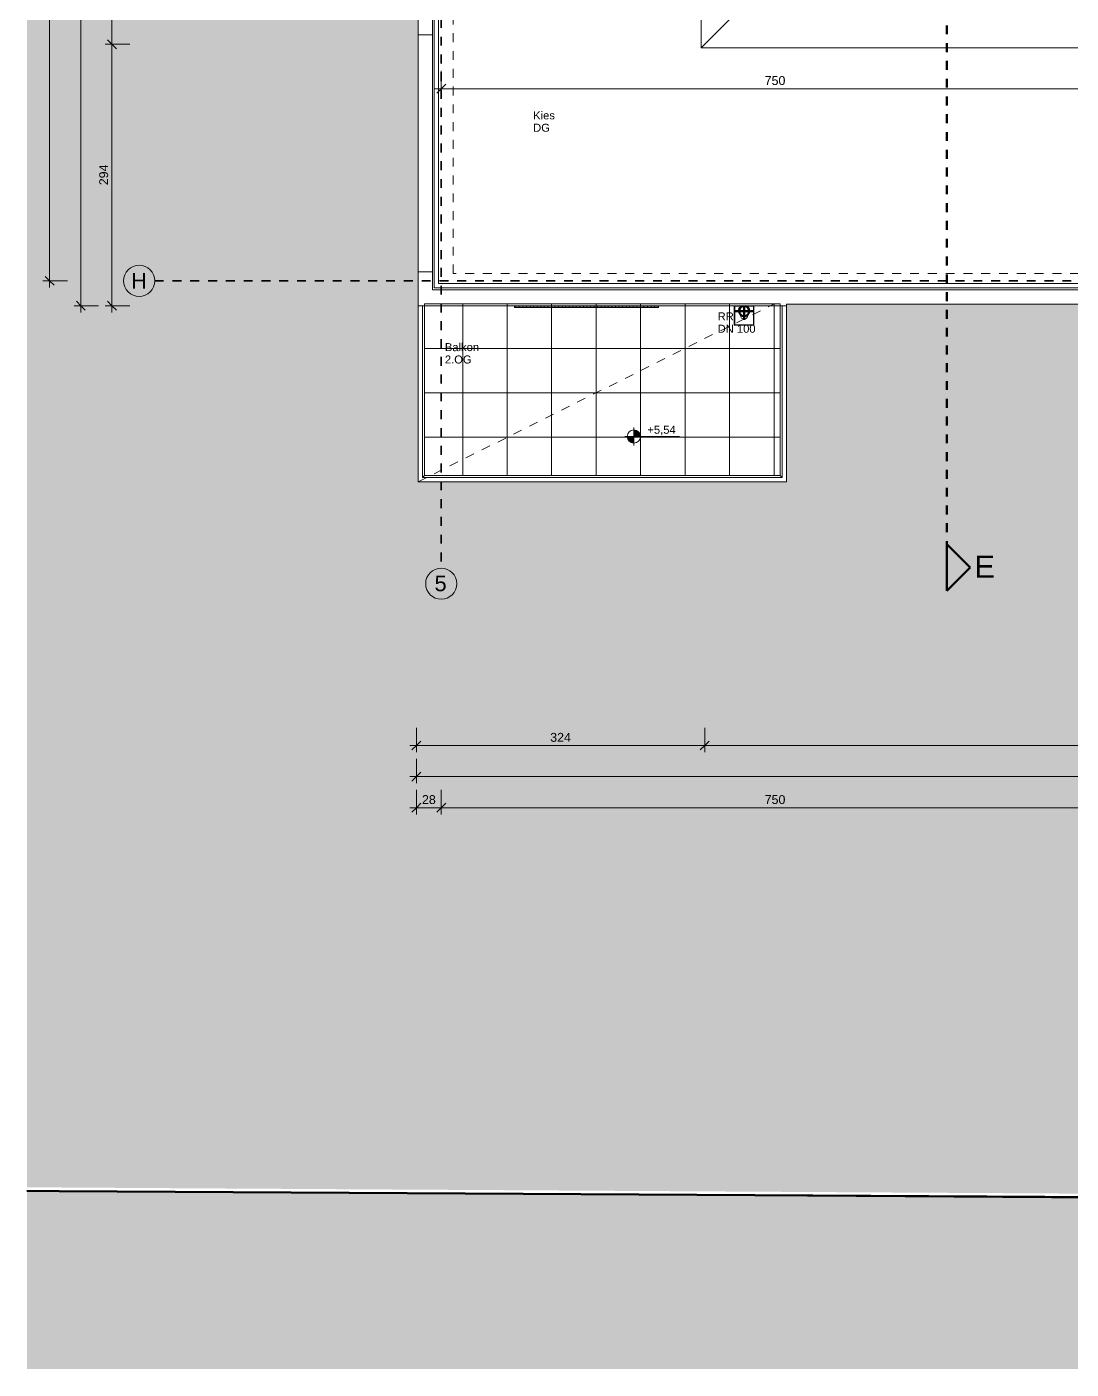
# Model space of a CAD drawing. Header units: metres. Extents: x 3.3 to 48.5, y 58.8 to 100.4.
# Drawn here: x 3.27 to 15, y 58.84 to 73.93 of the extents above; entities that cross this region are included whole.
import ezdxf

# ---------------------------------------------------------------- set-up
doc = ezdxf.new("R2010")
doc.units = ezdxf.units.M
for name, pattern in [('Achse', [0.009, 0.005, -0.002, 0, -0.002]), ('Strich Punkt Mittel', [0.015875, 0.00635, -0.004763, 0, -0.004763]), ('Verdeckt', [0.003, 0.002, -0.001])]:
    doc.linetypes.add(name, pattern=pattern)
for name, color, linetype, lineweight in [('A-DETL-GENF_', 92, 'Continuous', 13), ('A-FLOR-HRAL', 11, 'Continuous', 5), ('A_2D', 7, 'Continuous', 5), ('A_Bemassung-50_', 4, 'Continuous', 9), ('A_Bemassung_', 4, 'Continuous', 9), ('A_Beschriftung_', 7, 'Continuous', 9), ('A_Decken', 8, 'Continuous', 13), ('A_Gelaender', 7, 'Continuous', 13), ('A_Grundstuecksgrenze', 5, 'Continuous', 70), ('A_Raeume', 7, 'Continuous', 13), ('A_Raster_', 1, 'Continuous', 9), ('A_Waende', 7, 'Continuous', 13), ('G-ANNO-DIMS_', 111, 'Continuous', 9), ('G-ANNO-SYMB_', 111, 'Continuous', 9), ('M-EQPM', 50, 'Continuous', 5), ('P-PIPE', 3, 'Continuous', 5), ('P-PIPE-CNTR', 3, 'Continuous', 5), ('Text', 250, 'Continuous', 9)]:
    doc.layers.add(name, color=color, linetype=linetype, lineweight=lineweight)
doc.styles.add('Arial', font='arial.ttf', dxfattribs={"height": 0.175})
doc.styles.add('Arial_1', font='arial.ttf', dxfattribs={"height": 0.09})
doc.styles.add('Arial_3', font='arial.ttf', dxfattribs={"height": 0.1})
doc.styles.add('Arial_6', font='arial.ttf', dxfattribs={"height": 0.25})
doc.dimstyles.new('WGA-Bemaßung', dxfattribs={"dimscale": 0.3048, "dimtxt": 0.102026, "dimasz": 0.328084, "dimexe": 0.246063, "dimexo": 0.0625, "dimgap": 0.04101, "dimtad": 1, "dimdec": 1, "dimlfac": 100, "dimrnd": 0.5, "dimdsep": 46, "dimtxsty": 'Arial_3', "dimblk1": 'OBLIQUE', "dimblk2": 'OBLIQUE', "dimsah": 1, "dimcen": 0.09, "dimdle": 0.246063, "dimazin": 2, "dimtfac": 1, "dimtdec": 4, "dimtix": 1, "dimtmove": 0, "dimatfit": 3, "dimfxl": 0.656168, "dimfxlon": 1, "dimtvp": 1, "dimtolj": 1, "dimtzin": 0, "dimarcsym": 2})

# ---------------------------------------------------------------- blocks, each defined once
blk = doc.blocks.new('Geländer - Geländer-3409867-263_PP_DDS_BT1')
at = {"layer": 'A_Gelaender', "lineweight": 5}
for p, q in [((7.733, 68.888), (7.733, 70.798)), ((11.733, 70.798), (11.733, 68.888)), ((7.713, 68.868), (7.733, 68.888)), ((11.733, 68.888), (7.733, 68.888)), ((11.753, 68.868), (11.733, 68.888))]:
    blk.add_line(p, q, dxfattribs=at)
blk = doc.blocks.new('Typ des oberen Holms - Oberer Geländerholm_Innen_-3409876-263_PP_DDS_BT1')
at = {"layer": 'A_Gelaender', "lineweight": 5}
for p, q in [((7.713, 70.798), (7.713, 68.868)), ((11.753, 68.868), (11.753, 70.798)), ((7.713, 68.868), (11.753, 68.868))]:
    blk.add_line(p, q, dxfattribs=at)
blk = doc.blocks.new('Typ des oberen Holms - Oberer Geländerholm_Innen_-V1-263_PP_DDS_BT1')
at = {"layer": 'A_Gelaender', "lineweight": 5}
for p, q in [((7.713, 70.798), (7.713, 68.868)), ((11.753, 68.868), (11.753, 70.798)), ((7.713, 68.868), (11.753, 68.868))]:
    blk.add_line(p, q, dxfattribs=at)
blk = doc.blocks.new('Typ des oberen Holms - Oberer Geländerholm_Innen_-3410094-263_PP_DDS_BT1')
at = {"layer": 'A_Gelaender', "lineweight": 5}
for p, q in [((7.843, 70.998), (7.843, 87.638)), ((7.893, 87.588), (7.893, 71.048)), ((42.483, 70.998), (7.843, 70.998)), ((7.893, 71.048), (42.433, 71.048))]:
    blk.add_line(p, q, dxfattribs=at)
blk = doc.blocks.new('Typ des oberen Holms - Oberer Geländerholm_Innen_-V4-263_PP_DDS_BT1')
at = {"layer": 'A_Gelaender', "lineweight": 5}
for p, q in [((7.843, 70.998), (7.843, 87.638)), ((7.893, 71.048), (7.893, 87.588)), ((42.483, 70.998), (7.843, 70.998)), ((42.433, 71.048), (7.893, 71.048))]:
    blk.add_line(p, q, dxfattribs=at)
blk = doc.blocks.new('Basiswand _ Attika_BLE_0340_0100 - ___-7444911-263_PP_DDS_BT1')
at = {"layer": 'A_Waende'}
for p, q in [((10.843, 73.698), (11.363, 74.218)), ((39.483, 73.698), (10.843, 73.698))]:
    blk.add_line(p, q, dxfattribs=at)
blk = doc.blocks.new('Basiswand _ Attika_BLE_0340_0100 - ___-7444962-263_PP_DDS_BT1')
at = {"layer": 'A_Waende'}
for p, q in [((10.843, 85.458), (11.363, 84.938)), ((10.843, 73.698), (10.843, 85.458)), ((11.363, 74.218), (11.363, 84.938)), ((11.363, 74.218), (10.843, 73.698))]:
    blk.add_line(p, q, dxfattribs=at)
blk = doc.blocks.new('HLS_Rigol - 20x8cm-V21-263_PP_DDS_BT1')
at = {"layer": 'M-EQPM'}
h = blk.add_hatch(dxfattribs=at)
h.set_pattern_fill('FP_22', color=256, style=0, pattern_type=2)
h.set_pattern_definition([(270, (0, 0.6096), (0.04, 0), [])])
h.paths.add_polyline_path([(0.884, -0.095), (1.62, -0.095), (1.62, -0.08), (0, -0.08), (0, -0.095), (0.707, -0.095)])
for p, q in [((0, -0.095), (0, -0.08)), ((0, -0.095), (1.62, -0.095)), ((0, -0.1), (0, -0.097)), ((0, -0.097), (1.62, -0.097)), ((0, -0.1), (1.62, -0.1)), ((0, -0.1), (1.62, -0.1)), ((1.62, -0.08), (1.62, -0.095)), ((1.62, -0.097), (1.62, -0.1))]:
    blk.add_line(p, q, dxfattribs=at)
blk = doc.blocks.new('HLS_Wasserfangkasten - HLS_Wasserfangkasten-V35-263_PP_DDS_BT1')
at = {"layer": 'M-EQPM'}
for p, q in [((-0.11, 0.11), (-0.11, -0.11)), ((-0.105, -0.105), (-0.105, 0.105)), ((-0.105, 0.105), (0.105, 0.105)), ((0.105, 0.105), (0.105, -0.105)), ((0.11, -0.11), (0.11, 0.11)), ((-0.11, -0.11), (0.11, -0.11)), ((0.105, -0.105), (-0.105, -0.105))]:
    blk.add_line(p, q, dxfattribs=at)
for start, end in [(167.3567, 180), (180, 360), (360, 12.6433)]:
    blk.add_arc((0, 0), 0.04, start, end, dxfattribs=at)
blk = doc.blocks.new('Family - ___-3180367-263_PP_DDS_BT1')
at = {"layer": 'A_Grundstuecksgrenze'}
for p, q in [((3.266, 60.844), (3.628, 60.842)), ((3.628, 60.842), (34.721, 60.655))]:
    blk.add_line(p, q, dxfattribs=at)
blk = doc.blocks.new('Raster - BS_Achse-112124-263_PP_DDS_BT1')
at = {"layer": 'A_Beschriftung_'}
blk.add_circle((0, 0), 0.0035, dxfattribs=at)
blk = doc.blocks.new('Höhenkoten - 018-55641-263_PP_DDS_BT1')
at = {"layer": 'G-ANNO-DIMS_'}
h = blk.add_hatch(color=256, dxfattribs=at)
edge = h.paths.add_edge_path()
edge.add_line((0, 0), (0, -0.0015))
edge.add_arc((0, 0), 0.0015, 180, 270, ccw=False)
edge.add_line((-0.0015, 0), (0, 0))
h = blk.add_hatch(color=256, dxfattribs=at)
edge = h.paths.add_edge_path()
edge.add_line((0, 0), (0, 0.0015))
edge.add_arc((0, 0), 0.0015, 0, 90, ccw=False)
edge.add_line((0.0015, 0), (0, 0))
for p, q in [((-0.002, 0), (0.01024, 0)), ((0, 0), (0, 0.002)), ((0, 0), (0, -0.002))]:
    blk.add_line(p, q, dxfattribs=at)
blk.add_circle((0, 0), 0.0015, dxfattribs=at)
blk = doc.blocks.new('DIMBLOCK1-263_PP_DDS_BT1')
at = {"layer": 'A_Bemassung-50_', "lineweight": 35, "transparency": 16777216}
for p, q in [((3.872, 87.818), (3.822, 87.868)), ((3.872, 87.818), (3.922, 87.768)), ((3.872, 70.798), (3.822, 70.848)), ((3.872, 70.798), (3.922, 70.748))]:
    blk.add_line(p, q, dxfattribs=at)
at = {"layer": 'A_Bemassung-50_', "transparency": 16777216}
for p, q in [((3.872, 70.723), (3.872, 87.893)), ((3.872, 87.818), (3.797, 87.818)), ((3.872, 87.818), (4.072, 87.818)), ((3.872, 70.798), (3.797, 70.798)), ((3.872, 70.798), (4.072, 70.798))]:
    blk.add_line(p, q, dxfattribs=at)
at = {"layer": 'A_Bemassung-50_', "color": 0, "transparency": 16777216, "insert": (3.729, 79.154), "char_height": 0.1, "width": 0.36918, "attachment_point": 1, "rotation": 90, "line_spacing_factor": 0.941778, "style": 'Arial_3'}
blk.add_mtext('1702', dxfattribs=at)
blk = doc.blocks.new('_Oblique')
at = {"color": 0, "linetype": 'ByBlock', "lineweight": -2}
blk.add_line((-0.5, -0.5), (0.5, 0.5), dxfattribs=at)
blk = doc.blocks.new('DIMBLOCK4-263_PP_DDS_BT1')
at = {"layer": 'A_Bemassung-50_', "transparency": 16777216}
for p, q in [((7.643, 65.502), (7.643, 65.702)), ((42.683, 65.502), (42.683, 65.702)), ((7.568, 65.502), (42.758, 65.502)), ((7.643, 65.502), (7.643, 65.427)), ((42.683, 65.502), (42.683, 65.427))]:
    blk.add_line(p, q, dxfattribs=at)
at = {"layer": 'A_Bemassung-50_', "lineweight": 35, "transparency": 16777216}
for p, q in [((7.643, 65.502), (7.693, 65.552)), ((42.683, 65.502), (42.733, 65.552)), ((7.643, 65.502), (7.593, 65.452)), ((42.683, 65.502), (42.633, 65.452))]:
    blk.add_line(p, q, dxfattribs=at)
at = {"layer": 'A_Bemassung-50_', "color": 0, "transparency": 16777216, "insert": (25.009, 65.644), "char_height": 0.1, "width": 0.36918, "attachment_point": 1, "line_spacing_factor": 0.941778, "style": 'Arial_3'}
blk.add_mtext('3504', dxfattribs=at)
blk = doc.blocks.new('DIMBLOCK21-263_PP_DDS_BT1')
at = {"layer": 'A_Bemassung-50_', "transparency": 16777216}
for p, q in [((7.643, 65.852), (7.643, 66.052)), ((10.883, 65.852), (10.883, 66.052)), ((7.568, 65.852), (10.883, 65.852)), ((7.643, 65.852), (7.643, 65.777)), ((10.883, 65.852), (10.883, 65.777))]:
    blk.add_line(p, q, dxfattribs=at)
at = {"layer": 'A_Bemassung-50_', "lineweight": 35, "transparency": 16777216}
for p, q in [((7.643, 65.852), (7.593, 65.802)), ((7.643, 65.852), (7.693, 65.902)), ((10.883, 65.852), (10.833, 65.802)), ((10.883, 65.852), (10.933, 65.902))]:
    blk.add_line(p, q, dxfattribs=at)
at = {"layer": 'A_Bemassung-50_', "color": 0, "transparency": 16777216, "insert": (9.147, 65.994), "char_height": 0.1, "width": 0.27688, "attachment_point": 1, "line_spacing_factor": 0.941778, "style": 'Arial_3'}
blk.add_mtext('324', dxfattribs=at)
blk = doc.blocks.new('DIMBLOCK22-263_PP_DDS_BT1')
at = {"layer": 'A_Bemassung-50_', "transparency": 16777216}
for p, q in [((10.883, 65.852), (10.883, 66.052)), ((39.443, 65.852), (39.443, 66.052)), ((10.883, 65.852), (39.443, 65.852)), ((10.883, 65.852), (10.883, 65.777)), ((39.443, 65.852), (39.443, 65.777))]:
    blk.add_line(p, q, dxfattribs=at)
at = {"layer": 'A_Bemassung-50_', "lineweight": 35, "transparency": 16777216}
for p, q in [((10.883, 65.852), (10.833, 65.802)), ((10.883, 65.852), (10.933, 65.902)), ((39.443, 65.852), (39.393, 65.802)), ((39.443, 65.852), (39.493, 65.902))]:
    blk.add_line(p, q, dxfattribs=at)
at = {"layer": 'A_Bemassung-50_', "color": 0, "transparency": 16777216, "insert": (25.009, 65.994), "char_height": 0.1, "width": 0.36918, "attachment_point": 1, "line_spacing_factor": 0.941778, "style": 'Arial_3'}
blk.add_mtext('2856', dxfattribs=at)
blk = doc.blocks.new('DIMBLOCK24-263_PP_DDS_BT1')
at = {"layer": 'A_Bemassung-50_', "transparency": 16777216}
for p, q in [((7.923, 73.238), (7.923, 73.438)), ((15.423, 73.238), (15.423, 73.438)), ((7.848, 73.238), (15.423, 73.238)), ((7.923, 73.238), (7.923, 73.163)), ((15.423, 73.238), (15.423, 73.163))]:
    blk.add_line(p, q, dxfattribs=at)
at = {"layer": 'A_Bemassung-50_', "lineweight": 35, "transparency": 16777216}
for p, q in [((7.923, 73.238), (7.873, 73.188)), ((7.923, 73.238), (7.973, 73.288)), ((15.423, 73.238), (15.373, 73.188)), ((15.423, 73.238), (15.473, 73.288))]:
    blk.add_line(p, q, dxfattribs=at)
at = {"layer": 'A_Bemassung-50_', "color": 0, "transparency": 16777216, "insert": (11.557, 73.38), "char_height": 0.1, "width": 0.27688, "attachment_point": 1, "line_spacing_factor": 0.941778, "style": 'Arial_3'}
blk.add_mtext('750', dxfattribs=at)
blk = doc.blocks.new('DIMBLOCK30-263_PP_DDS_BT1')
at = {"layer": 'A_Bemassung-50_', "lineweight": 35, "transparency": 16777216}
for p, q in [((4.222, 87.818), (4.172, 87.868)), ((4.222, 87.818), (4.272, 87.768)), ((4.222, 73.738), (4.172, 73.788)), ((4.222, 73.738), (4.272, 73.688))]:
    blk.add_line(p, q, dxfattribs=at)
at = {"layer": 'A_Bemassung-50_', "transparency": 16777216}
for p, q in [((4.222, 87.893), (4.222, 73.738)), ((4.222, 87.818), (4.147, 87.818)), ((4.222, 87.818), (4.422, 87.818)), ((4.222, 73.738), (4.147, 73.738)), ((4.222, 73.738), (4.422, 73.738))]:
    blk.add_line(p, q, dxfattribs=at)
at = {"layer": 'A_Bemassung-50_', "color": 0, "transparency": 16777216, "insert": (4.079, 80.624), "char_height": 0.1, "width": 0.36918, "attachment_point": 1, "rotation": 90, "line_spacing_factor": 0.941778, "style": 'Arial_3'}
blk.add_mtext('1408', dxfattribs=at)
blk = doc.blocks.new('DIMBLOCK31-263_PP_DDS_BT1')
at = {"layer": 'A_Bemassung-50_', "transparency": 16777216}
for p, q in [((4.222, 73.738), (4.147, 73.738)), ((4.222, 73.738), (4.222, 70.723)), ((4.222, 73.738), (4.422, 73.738)), ((4.222, 70.798), (4.147, 70.798)), ((4.222, 70.798), (4.422, 70.798))]:
    blk.add_line(p, q, dxfattribs=at)
at = {"layer": 'A_Bemassung-50_', "lineweight": 35, "transparency": 16777216}
for p, q in [((4.222, 73.738), (4.172, 73.788)), ((4.222, 73.738), (4.272, 73.688)), ((4.222, 70.798), (4.172, 70.848)), ((4.222, 70.798), (4.272, 70.748))]:
    blk.add_line(p, q, dxfattribs=at)
at = {"layer": 'A_Bemassung-50_', "color": 0, "transparency": 16777216, "insert": (4.079, 72.153), "char_height": 0.1, "width": 0.27688, "attachment_point": 1, "rotation": 90, "line_spacing_factor": 0.941778, "style": 'Arial_3'}
blk.add_mtext('294', dxfattribs=at)
blk = doc.blocks.new('Schnitt - 100_Gebaeudeschnitt-1262219-263_PP_DDS_BT1')
at = {"layer": 'G-ANNO-SYMB_'}
blk.add_hatch(color=256, dxfattribs=at).paths.add_polyline_path([(-0.00829, 0), (-0.00305, 0.00525), (0.0022, 0)])
at = {"layer": 'G-ANNO-SYMB_', "lineweight": 70}
for p, q in [((-0.00305, 0.00525), (-0.00829, 0)), ((0.0022, 0), (-0.00305, 0.00525)), ((-0.00829, 0), (0.0022, 0))]:
    blk.add_line(p, q, dxfattribs=at)
blk = doc.blocks.new('DIMBLOCK39-263_PP_DDS_BT1')
at = {"layer": 'A_Bemassung-50_', "transparency": 16777216}
for p, q in [((7.643, 65.152), (7.643, 65.352)), ((7.923, 65.152), (7.923, 65.352)), ((7.568, 65.152), (7.923, 65.152)), ((7.643, 65.152), (7.643, 65.077)), ((7.923, 65.152), (7.923, 65.077))]:
    blk.add_line(p, q, dxfattribs=at)
at = {"layer": 'A_Bemassung-50_', "lineweight": 35, "transparency": 16777216}
for p, q in [((7.643, 65.152), (7.593, 65.102)), ((7.643, 65.152), (7.693, 65.202)), ((7.923, 65.152), (7.873, 65.102)), ((7.923, 65.152), (7.973, 65.202))]:
    blk.add_line(p, q, dxfattribs=at)
at = {"layer": 'A_Bemassung-50_', "color": 0, "transparency": 16777216, "insert": (7.706, 65.294), "char_height": 0.1, "width": 0.18459, "attachment_point": 1, "line_spacing_factor": 0.941778, "style": 'Arial_3'}
blk.add_mtext('28', dxfattribs=at)
blk = doc.blocks.new('DIMBLOCK40-263_PP_DDS_BT1')
at = {"layer": 'A_Bemassung-50_', "transparency": 16777216}
for p, q in [((7.923, 65.152), (7.923, 65.352)), ((15.423, 65.152), (15.423, 65.352)), ((7.923, 65.152), (15.423, 65.152)), ((7.923, 65.152), (7.923, 65.077)), ((15.423, 65.152), (15.423, 65.077))]:
    blk.add_line(p, q, dxfattribs=at)
at = {"layer": 'A_Bemassung-50_', "lineweight": 35, "transparency": 16777216}
for p, q in [((7.923, 65.152), (7.873, 65.102)), ((7.923, 65.152), (7.973, 65.202)), ((15.423, 65.152), (15.373, 65.102)), ((15.423, 65.152), (15.473, 65.202))]:
    blk.add_line(p, q, dxfattribs=at)
at = {"layer": 'A_Bemassung-50_', "color": 0, "transparency": 16777216, "insert": (11.557, 65.294), "char_height": 0.1, "width": 0.27688, "attachment_point": 1, "line_spacing_factor": 0.941778, "style": 'Arial_3'}
blk.add_mtext('750', dxfattribs=at)
blk = doc.blocks.new('DIMBLOCK47-263_PP_DDS_BT1')
at = {"layer": 'A_Bemassung-50_', "transparency": 16777216}
for p, q in [((3.522, 78.39), (3.447, 78.39)), ((3.522, 71.003), (3.522, 78.39)), ((3.522, 78.39), (3.722, 78.39)), ((3.522, 71.078), (3.447, 71.078)), ((3.522, 71.078), (3.722, 71.078))]:
    blk.add_line(p, q, dxfattribs=at)
at = {"layer": 'A_Bemassung-50_', "lineweight": 35, "transparency": 16777216}
for p, q in [((3.522, 78.39), (3.472, 78.44)), ((3.522, 78.39), (3.572, 78.34)), ((3.522, 71.078), (3.472, 71.128)), ((3.522, 71.078), (3.572, 71.028))]:
    blk.add_line(p, q, dxfattribs=at)
at = {"layer": 'A_Bemassung-50_', "color": 0, "transparency": 16777216, "insert": (3.379, 74.561), "char_height": 0.1, "width": 0.41627, "attachment_point": 1, "rotation": 90, "line_spacing_factor": 0.941778, "style": 'Arial_3'}
blk.add_mtext('731,5', dxfattribs=at)

msp = doc.modelspace()

# ---------------------------------------------------------------- hatches: boundary and pattern name
at = {"layer": 'A-DETL-GENF_'}
h = msp.add_hatch(color=7, dxfattribs=at)
h.paths.add_polyline_path([(34.721, 60.695), (48.5147, 60.9742), (48.5147, 89.3718), (26.922, 90.2112), (3.2658, 93.9965), (3.2658, 60.8843), (3.9728, 60.8797), (34.7182, 60.695)])
h.paths.add_polyline_path([(45.7835, 66.2829), (45.7835, 66.2829), (45.7971, 66.2829)])
h.paths.add_polyline_path([(7.7127, 68.818), (7.6627, 68.818), (7.6627, 82.3889), (5.6628, 82.387), (5.6627, 82.388), (5.6627, 87.528), (7.6427, 87.528), (7.6427, 88.018), (22.2377, 88.018), (22.2377, 88.998), (25.5977, 88.998), (25.5977, 88.018), (42.6827, 88.018), (42.6827, 87.528), (44.6627, 87.528), (44.6627, 82.388), (42.6627, 82.388), (42.6627, 70.798), (42.3177, 70.798), (42.3177, 68.818), (36.1777, 68.818), (36.1777, 70.8006), (28.7649, 70.8006), (28.7649, 70.578), (28.5449, 70.578), (28.5449, 70.8004), (21.6481, 70.7965), (21.6481, 68.818), (15.5127, 68.818), (15.5127, 70.8167), (11.8027, 70.8167), (11.8027, 68.818), (8.9219, 68.818)])
at = {"layer": 'A-DETL-GENF_', "lineweight": 5}
h = msp.add_hatch(dxfattribs=at)
h.set_pattern_fill('FP_24', color=252, style=0, pattern_type=2)
h.set_pattern_definition([(90, (-1.337, 1.318), (-0.5, 0), []), (180, (-1.337, 1.318), (-1e-16, -0.5), [])])
h.paths.add_polyline_path([(39.3639, 68.888), (42.2477, 68.888), (42.2477, 70.818), (36.2477, 70.818), (36.2477, 68.888), (38.7462, 68.888)])
h.paths.add_polyline_path([(11.3965, 68.888), (11.7327, 68.888), (11.7327, 70.818), (7.7327, 70.818), (7.7327, 68.888), (11.0429, 68.888)])
h.paths.add_polyline_path([(15.6385, 68.888), (21.5781, 68.888), (21.5781, 70.818), (15.5127, 70.818), (15.5127, 68.888), (15.5752, 68.888)])
h.paths.add_polyline_path([(42.6827, 82.458), (44.5927, 82.458), (44.5927, 87.458), (42.6627, 87.458), (42.6627, 82.458)])
h.paths.add_polyline_path([(7.4427, 82.458), (7.6627, 82.458), (7.6627, 87.458), (5.7327, 87.458), (5.7327, 82.458), (6.2599, 82.458)])
h.paths.add_polyline_path([(25.36, 88.018), (25.4177, 88.018), (25.4177, 88.818), (22.4177, 88.818), (22.4177, 88.018), (25.1832, 88.018)])
at = {"layer": 'A-DETL-GENF_'}
msp.add_hatch(color=253, dxfattribs=at).paths.add_polyline_path([(17.4061, 58.8389), (34.9031, 58.8389), (34.9031, 60.6296), (3.2658, 60.8443), (3.2658, 58.8389), (14.578, 58.8389)])

# ---------------------------------------------------------------- linework, layer by layer
at = {"layer": 'A_2D', "linetype": 'Verdeckt', "lineweight": 13}
for p, q in [((8.0563, 71.1618), (8.0563, 87.5056)), ((42.2913, 71.1618), (8.0563, 71.1618))]:
    msp.add_line(p, q, dxfattribs=at)
at = {"layer": 'A_2D'}
for p, q in [((7.6627, 68.818), (7.6627, 82.3889)), ((15.5127, 70.8167), (11.8027, 70.8167)), ((11.8027, 70.8167), (11.8027, 68.818)), ((11.8027, 68.818), (7.6627, 68.818))]:
    msp.add_line(p, q, dxfattribs=at)
at = {"layer": 'A_2D', "linetype": 'Verdeckt'}
msp.add_line((7.6627, 68.818), (11.6627, 70.818), dxfattribs=at)
at = {"layer": 'A_2D', "lineweight": 13}
for p, q in [((7.7327, 70.818), (7.7327, 68.888)), ((11.7327, 70.818), (7.7327, 70.818)), ((11.7327, 68.888), (11.7327, 70.818)), ((7.7327, 68.888), (11.7327, 68.888)), ((34.9031, 60.6296), (3.2658, 60.8443))]:
    msp.add_line(p, q, dxfattribs=at)
at = {"layer": 'A_Decken'}
for p, q in [((7.8227, 70.978), (7.8227, 87.658)), ((42.5027, 70.978), (7.8227, 70.978)), ((7.7327, 70.798), (7.7327, 68.888)), ((11.7327, 68.888), (11.7327, 70.798)), ((8.7452, 70.781), (8.7452, 70.783)), ((10.3652, 70.783), (10.3652, 70.781)), ((7.7327, 68.888), (11.7327, 68.888)), ((3.4582, 60.8429), (3.6279, 60.8418)), ((3.6279, 60.8418), (22.3397, 60.7294))]:
    msp.add_line(p, q, dxfattribs=at)
at = {"layer": 'A_Raeume', "color": 8, "linetype": 'Verdeckt'}
for p, q in [((7.7327, 70.798), (7.7327, 68.888)), ((11.7327, 68.888), (11.7327, 70.798)), ((7.7327, 68.888), (11.7327, 68.888)), ((3.2658, 60.8454), (3.6279, 60.8418)), ((3.6279, 60.8418), (34.7209, 60.655))]:
    msp.add_line(p, q, dxfattribs=at)
at = {"layer": 'A_Raster_', "linetype": 'Strich Punkt Mittel', "lineweight": 35}
for p, q in [((7.9227, 90.4228), (7.9227, 67.8471)), ((4.7026, 71.078), (48.1518, 71.078))]:
    msp.add_line(p, q, dxfattribs=at)
at = {"layer": 'A_Waende'}
for p, q in [((7.8227, 73.8452), (7.6627, 73.8452)), ((7.6627, 71.178), (7.8227, 71.178)), ((11.8027, 70.798), (7.6627, 70.798)), ((3.2658, 60.8443), (3.4582, 60.8429)), ((3.4582, 60.8419), (3.2658, 60.8432)), ((3.4582, 60.8429), (3.4582, 60.8419))]:
    msp.add_line(p, q, dxfattribs=at)
at = {"layer": 'G-ANNO-SYMB_', "linetype": 'Achse', "lineweight": 70}
msp.add_line((13.6052, 91.5509), (13.6052, 68.007), dxfattribs=at)
at = {"layer": 'P-PIPE', "color": 150, "lineweight": 100}
for start, end in [(106.41097, 180), (180, 270), (270, 0), (0, 73.58903)]:
    msp.add_arc((11.3262, 70.7383), 0.0571, start, end, dxfattribs=at)
at = {"layer": 'P-PIPE-CNTR', "color": 150, "lineweight": 100}
for p, q in [((11.2262, 70.7383), (11.4262, 70.7383)), ((11.3262, 70.6383), (11.3262, 70.793))]:
    msp.add_line(p, q, dxfattribs=at)

# ---------------------------------------------------------------- block references
at = {"layer": 'A-FLOR-HRAL'}
msp.add_blockref('Geländer - Geländer-3409867-263_PP_DDS_BT1', (0, 0), dxfattribs=at)
at = {"layer": 'A_Beschriftung_', "xscale": 49.99999999999998, "yscale": 49.99999999999998, "zscale": 49.99999999999998}
for p, rotation in [((4.5276, 71.078), 269.9999999999997), ((7.9227, 67.6721), 180)]:
    msp.add_blockref('Raster - BS_Achse-112124-263_PP_DDS_BT1', p, dxfattribs=dict(at, rotation=rotation))
at = {"layer": 'A_Gelaender', "lineweight": 5}
for name in ['Typ des oberen Holms - Oberer Geländerholm_Innen_-3410094-263_PP_DDS_BT1', 'Typ des oberen Holms - Oberer Geländerholm_Innen_-V4-263_PP_DDS_BT1', 'Typ des oberen Holms - Oberer Geländerholm_Innen_-3409876-263_PP_DDS_BT1', 'Typ des oberen Holms - Oberer Geländerholm_Innen_-V1-263_PP_DDS_BT1']:
    msp.add_blockref(name, (0, 0), dxfattribs=at)
at = {"layer": 'A_Grundstuecksgrenze'}
msp.add_blockref('Family - ___-3180367-263_PP_DDS_BT1', (0, 0), dxfattribs=at)
at = {"layer": 'A_Waende'}
for name in ['Basiswand _ Attika_BLE_0340_0100 - ___-7444962-263_PP_DDS_BT1', 'Basiswand _ Attika_BLE_0340_0100 - ___-7444911-263_PP_DDS_BT1']:
    msp.add_blockref(name, (0, 0), dxfattribs=at)
at = {"layer": 'G-ANNO-DIMS_', "xscale": 49.99999999999998, "yscale": 49.99999999999998, "zscale": 49.99999999999998}
msp.add_blockref('Höhenkoten - 018-55641-263_PP_DDS_BT1', (10.0874, 69.3273), dxfattribs=at)
at = {"layer": 'G-ANNO-SYMB_', "extrusion": (0, 0, -1), "xscale": 49.99999999999998, "yscale": 49.99999999999998, "zscale": 49.99999999999998, "rotation": 90.00000000005366}
msp.add_blockref('Schnitt - 100_Gebaeudeschnitt-1262219-263_PP_DDS_BT1', (-13.6052, 68.007), dxfattribs=at)
at = {"layer": 'M-EQPM'}
for name, p in [('HLS_Rigol - 20x8cm-V21-263_PP_DDS_BT1', (8.7452, 70.878)), ('HLS_Wasserfangkasten - HLS_Wasserfangkasten-V35-263_PP_DDS_BT1', (11.3262, 70.688))]:
    msp.add_blockref(name, p, dxfattribs=at)

# ---------------------------------------------------------------- texts
at = {"layer": 'A_Beschriftung_', "char_height": 0.175, "attachment_point": 1, "style": 'Arial'}
for s, insert, width in [('H', (4.4369, 71.1646), 0.216456), ('5', (7.8474, 67.7624), 0.168354)]:
    msp.add_mtext(s, dxfattribs=dict(at, insert=insert, width=width))
at = {"layer": 'G-ANNO-DIMS_', "insert": (10.239, 69.4483), "char_height": 0.09, "width": 0.380128, "attachment_point": 1, "line_spacing_factor": 0.941778, "style": 'Arial_1'}
msp.add_mtext('+5,54', dxfattribs=at)
at = {"layer": 'G-ANNO-SYMB_', "insert": (13.9131, 67.9885), "char_height": 0.25, "width": 0.284599, "attachment_point": 1, "style": 'Arial_6'}
msp.add_mtext('E', dxfattribs=at)
at = {"layer": 'Text', "color": 7, "char_height": 0.09, "attachment_point": 1, "style": 'Arial_1'}
for s, insert, width in [('Kies', (8.9555, 72.9835), 0.280591), ('DG', (8.9555, 72.8446), 0.224472), ('RR', (11.0288, 70.723), 0.216456), ('DN 100', (11.0288, 70.5841), 0.509072), ('Balkon', (7.9636, 70.3771), 0.452953), ('2.OG', (7.9636, 70.2382), 0.356751)]:
    msp.add_mtext(s, dxfattribs=dict(at, insert=insert, width=width))

# ---------------------------------------------------------------- dimensions: what is measured, and where the dimension line sits
at = {"layer": 'A_Bemassung_'}
for base, p1, p2, override, picture, middle in [((3.8715, 87.818), (4.0715, 70.798), (4.0715, 87.818), {"dimpost": '<>', "dimfxl": 17.02}, 'DIMBLOCK1-263_PP_DDS_BT1', (3.808, 79.308)), ((4.2215, 73.738), (4.4215, 87.818), (4.4215, 73.738), {"dimpost": '<>', "dimfxl": 14.08}, 'DIMBLOCK30-263_PP_DDS_BT1', (4.158, 80.778)), ((3.5215295404, 78.3904984321), (3.7215295404, 71.0779984321), (3.7215295404, 78.3904984321), {"dimpost": '<>', "dimfxl": 7.3125}, 'DIMBLOCK47-263_PP_DDS_BT1', (3.4579381349, 74.7342484321)), ((4.2215, 70.798), (4.4215, 73.738), (4.4215, 70.798), {"dimpost": '<>', "dimfxl": 2.94}, 'DIMBLOCK31-263_PP_DDS_BT1', (4.158, 72.268))]:
    dim = msp.add_linear_dim(base=base, p1=p1, p2=p2, angle=90, dimstyle='WGA-Bemaßung', override=override, dxfattribs=at)
    dim.commit()
    dim.dimension.update_dxf_attribs({"geometry": picture, "text_midpoint": middle})
for base, p1, p2, override, picture, middle in [((15.4227, 73.238), (7.9227, 73.438), (15.4227, 73.438), {"dimpost": '<>', "dimfxl": 7.5}, 'DIMBLOCK24-263_PP_DDS_BT1', (11.6727, 73.3015)), ((10.8827, 65.8521), (7.6427, 66.0521), (10.8827, 66.0521), {"dimpost": '<>', "dimfxl": 3.24}, 'DIMBLOCK21-263_PP_DDS_BT1', (9.2627, 65.9157)), ((39.4427, 65.8521), (10.8827, 66.0521), (39.4427, 66.0521), {"dimpost": '<>', "dimfxl": 28.56}, 'DIMBLOCK22-263_PP_DDS_BT1', (25.1627, 65.9156)), ((42.6827, 65.5021), (7.6427, 65.7021), (42.6827, 65.7021), {"dimpost": '<>', "dimfxl": 35.04}, 'DIMBLOCK4-263_PP_DDS_BT1', (25.1627, 65.5657)), ((7.9227, 65.1521), (7.6427, 65.3521), (7.9227, 65.3521), {"dimpost": '<>', "dimfxl": 0.28}, 'DIMBLOCK39-263_PP_DDS_BT1', (7.7827, 65.2156)), ((15.4227, 65.1521), (7.9227, 65.3521), (15.4227, 65.3521), {"dimpost": '<>', "dimfxl": 7.5}, 'DIMBLOCK40-263_PP_DDS_BT1', (11.6727, 65.2156))]:
    dim = msp.add_linear_dim(base=base, p1=p1, p2=p2, dimstyle='WGA-Bemaßung', override=override, dxfattribs=at)
    dim.commit()
    dim.dimension.update_dxf_attribs({"geometry": picture, "text_midpoint": middle})

doc.saveas('drawing.dxf')
